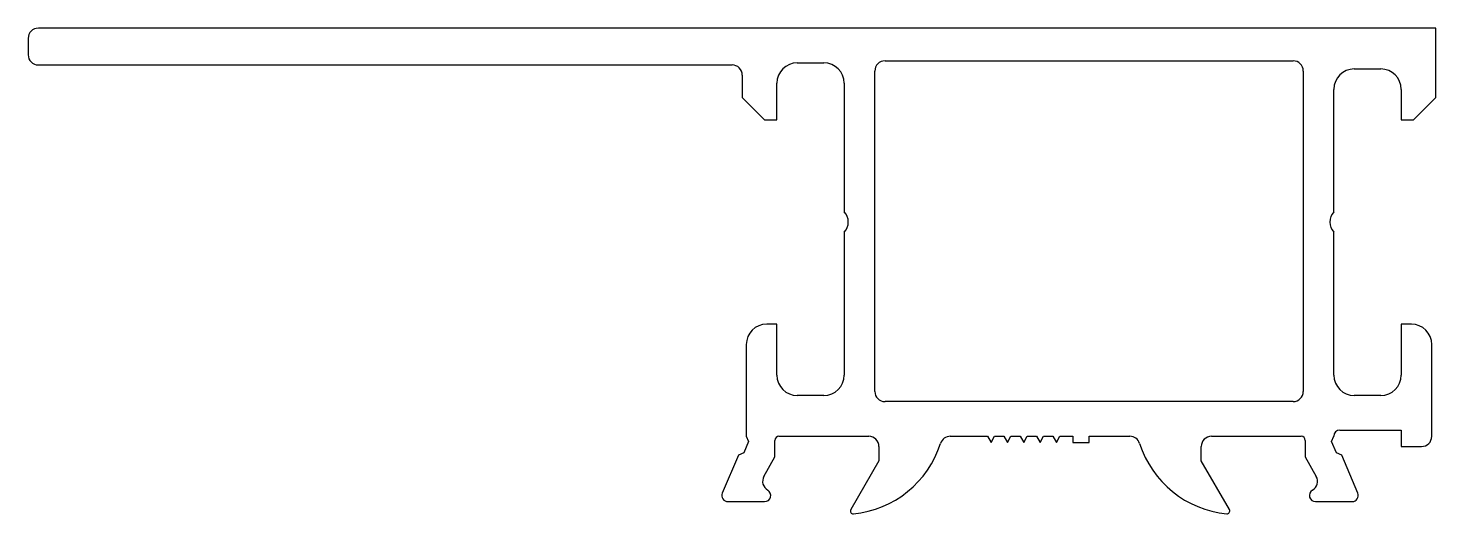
# Model space of a CAD drawing. Header units: millimetres. Extents: x 513.1 to 582.1, y 254.5 to 278.3.
import ezdxf

# ---------------------------------------------------------------- set-up
doc = ezdxf.new("R2010")
doc.units = ezdxf.units.MM

msp = doc.modelspace()

# ---------------------------------------------------------------- linework, layer by layer
for p, q in [((582.066, 278.329), (513.566, 278.329)), ((582.066, 274.929), (582.066, 278.329)), ((513.066, 277.829), (513.066, 277.029)), ((555.066, 276.729), (575.066, 276.729)), ((513.566, 276.529), (547.566, 276.529)), ((548.066, 276.029), (548.066, 274.929)), ((550.766, 276.629), (552.066, 276.629)), ((554.566, 260.529), (554.566, 276.229)), ((575.566, 276.229), (575.566, 260.529)), ((578.066, 276.329), (579.366, 276.329)), ((549.766, 273.829), (549.766, 275.629)), ((553.066, 275.629), (553.066, 269.329)), ((577.066, 269.329), (577.066, 275.329)), ((580.366, 275.329), (580.366, 273.829)), ((548.066, 274.929), (549.166, 273.829)), ((580.966, 273.829), (582.066, 274.929)), ((549.166, 273.829), (549.766, 273.829)), ((580.366, 273.829), (580.966, 273.829)), ((553.066, 268.329), (553.066, 261.329)), ((577.066, 261.329), (577.066, 268.329)), ((549.766, 263.829), (549.266, 263.829)), ((549.766, 261.329), (549.766, 263.829)), ((580.866, 263.829), (580.366, 263.829)), ((580.366, 263.829), (580.366, 261.329)), ((548.266, 262.829), (548.266, 258.329)), ((581.866, 258.329), (581.866, 262.829)), ((552.066, 260.329), (550.766, 260.329)), ((579.366, 260.329), (578.066, 260.329)), ((575.066, 260.029), (555.066, 260.029)), ((548.372, 258.067), (548.138, 257.515)), ((548.266, 258.329), (548.372, 258.067)), ((549.666, 257.329), (549.666, 258.129)), ((549.866, 258.329), (554.266, 258.329)), ((558.266, 258.329), (560.092, 258.329)), ((560.092, 258.329), (560.266, 258.029)), ((560.266, 258.029), (560.439, 258.329)), ((560.439, 258.329), (560.892, 258.329)), ((560.892, 258.329), (561.066, 258.029)), ((561.066, 258.029), (561.239, 258.329)), ((561.239, 258.329), (561.692, 258.329)), ((561.692, 258.329), (561.866, 258.029)), ((561.866, 258.029), (562.039, 258.329)), ((562.039, 258.329), (562.492, 258.329)), ((562.492, 258.329), (562.666, 258.029)), ((562.666, 258.029), (562.839, 258.329)), ((562.839, 258.329), (563.292, 258.329)), ((563.292, 258.329), (563.466, 258.029)), ((563.466, 258.029), (563.639, 258.329)), ((563.639, 258.329), (564.266, 258.329)), ((564.266, 258.329), (564.266, 258.029)), ((565.066, 258.029), (565.066, 258.329)), ((565.066, 258.329), (567.066, 258.329)), ((571.066, 258.329), (575.466, 258.329)), ((575.666, 258.129), (575.666, 257.329)), ((576.959, 258.067), (577.066, 258.329)), ((577.193, 257.515), (576.959, 258.067)), ((577.366, 258.629), (580.366, 258.629)), ((580.366, 258.629), (580.366, 257.829)), ((547.876, 257.408), (547.089, 255.546)), ((548.138, 257.515), (547.876, 257.408)), ((554.766, 257.829), (554.766, 257.129)), ((564.266, 258.029), (565.066, 258.029)), ((570.566, 257.129), (570.566, 257.829)), ((577.455, 257.408), (577.193, 257.515)), ((578.242, 255.546), (577.455, 257.408)), ((580.366, 257.829), (581.366, 257.829)), ((549.129, 256.365), (549.666, 257.329)), ((554.766, 257.129), (553.384, 254.737)), ((571.947, 254.737), (570.566, 257.129)), ((575.666, 257.329), (576.202, 256.365)), ((547.366, 255.129), (549.166, 255.129)), ((576.166, 255.129), (577.966, 255.129))]:
    msp.add_line(p, q)
for centre, radius, start, end in [((513.566, 277.829), 0.5, 90, 180), ((513.566, 277.029), 0.5, 180, 270), ((555.066, 276.229), 0.5, 90, 180), ((575.066, 276.229), 0.5, 0, 90), ((547.566, 276.029), 0.5, 0, 90), ((550.766, 275.629), 1, 90, 180), ((552.066, 275.629), 1, 0, 90), ((578.066, 275.329), 1, 90, 180), ((579.366, 275.329), 1, 360, 90), ((552.541, 268.829), 0.725, 316.39718, 43.60282), ((577.591, 268.829), 0.725, 136.39718, 223.60282), ((549.266, 262.829), 1, 90, 180), ((580.866, 262.829), 1, 0, 90), ((550.766, 261.329), 1, 180, 270), ((552.066, 261.329), 1, 270, 0), ((578.066, 261.329), 1, 180, 270), ((579.366, 261.329), 1, 270, 0), ((555.066, 260.529), 0.5, 180, 270), ((575.066, 260.529), 0.5, 270, 0), ((549.866, 258.129), 0.2, 90, 180), ((554.266, 257.829), 0.5, 0, 90), ((558.266, 257.829), 0.5, 90, 162.25158), ((567.066, 257.829), 0.5, 17.74842, 90), ((571.066, 257.829), 0.5, 90, 180), ((575.466, 258.129), 0.2, 0, 90), ((577.366, 258.329), 0.3, 90, 180), ((581.366, 258.329), 0.5, 270, 0), ((553.027, 259.506), 5, 275.62258, 342.25158), ((572.304, 259.506), 5, 197.74842, 264.37742), ((549.566, 256.122), 0.5, 150.8853, 240), ((575.766, 256.122), 0.5, 300, 29.1147), ((547.366, 255.429), 0.3, 157.08848, 270), ((549.166, 255.429), 0.3, 270, 60), ((576.166, 255.429), 0.3, 120, 270), ((577.966, 255.429), 0.3, 270, 22.91152), ((553.504, 254.667), 0.138, 150, 275.62258), ((571.827, 254.667), 0.138, 264.37742, 30)]:
    msp.add_arc(centre, radius, start, end)

doc.saveas('drawing.dxf')
